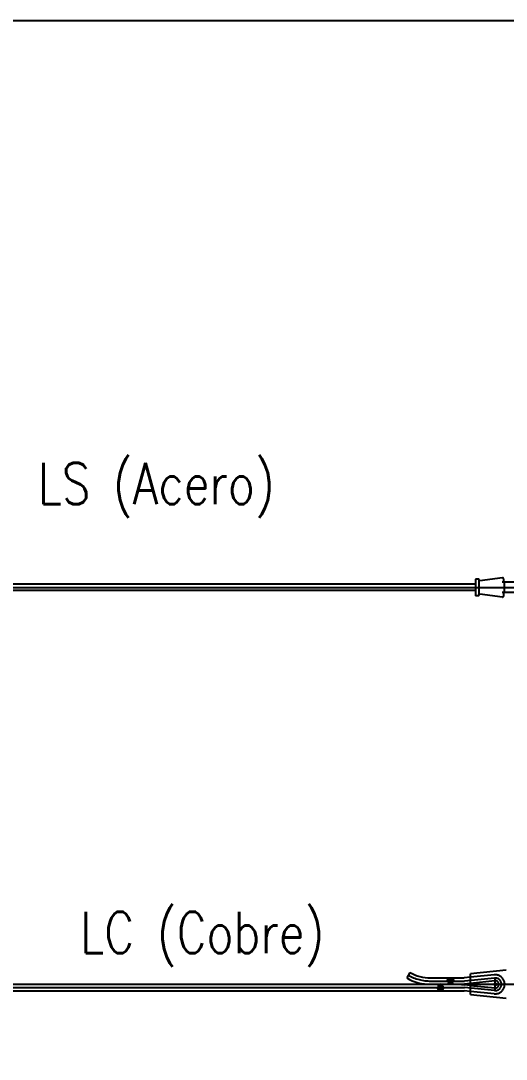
# Model space of a CAD drawing. Header units: millimetres. Extents: x -37020 to 35906, y -101 to 52234.
# Drawn here: x -28.489 to -27.317, y 232.815 to 235.326 of the extents above; entities that cross this region are included whole.
import ezdxf

# ---------------------------------------------------------------- set-up
doc = ezdxf.new("R2010")
doc.units = ezdxf.units.MM
doc.header["$PDMODE"] = 35
doc.header["$PDSIZE"] = 1
for name, pattern in [('CENTER', [50.8, 31.75, -6.35, 6.35, -6.35]), ('CENTER2', [28.575, 19.05, -3.175, 3.175, -3.175]), ('HIDDEN', [9.525, 6.35, -3.175])]:
    doc.linetypes.add(name, pattern=pattern)
for name, color, linetype in [('0-MORDAZA', 140, 'Continuous'), ('0_EJES', 1, 'CENTER2'), ('GE-Cotas', 1, 'Continuous'), ('M0_EQUIPOS', 2, 'Continuous'), ('M_DIM', 1, 'Continuous')]:
    doc.layers.add(name, color=color, linetype=linetype)
doc.styles.add('Romans', font='romans.shx', dxfattribs={"width": 0.8})
doc.styles.add('STYLE-MSF', font='simplex.shx', dxfattribs={"width": 0.8})
doc.dimstyles.new('COTAS GENERAL', dxfattribs={"dimscale": 0.1, "dimtxt": 2.5, "dimasz": 2.5, "dimexe": 1, "dimexo": 1, "dimgap": 1.25, "dimtad": 1, "dimzin": 1, "dimdsep": 46, "dimtxsty": 'Romans', "dimcen": 1, "dimclrd": 2, "dimclre": 1, "dimclrt": 3, "dimaunit": 1, "dimadec": 3, "dimazin": 0, "dimtfac": 1, "dimtix": 1, "dimtmove": 0, "dimatfit": 0, "dimfxl": 1, "dimtolj": 1, "dimarcsym": 0})

# ---------------------------------------------------------------- blocks, each defined once
blk = doc.blocks.new('A$C2CA53E54')
h = blk.add_hatch(color=40)
edge = h.paths.add_edge_path()
edge.add_arc((0, 0), 7.75, 179.3311, 360.6689)
edge.add_arc((7.4, 0.1), 0.38, 0.6689, 63)
edge.add_line((7.5, 0.4), (4.1, 2.2))
edge.add_arc((4.3, 2.5), 0.38, 141, 243, ccw=False)
edge.add_line((4, 2.8), (5.6, 4.8))
edge.add_arc((5.3, 5.1), 0.38, 321, 403.5576)
edge.add_arc((0, 0), 7.75, 43.5576, 136.4424)
edge.add_arc((-5.3, 5.1), 0.38, 136.4424, 219)
edge.add_line((-5.6, 4.8), (-4, 2.8))
edge.add_arc((-4.3, 2.5), 0.38, -63, 39, ccw=False)
edge.add_line((-4.1, 2.2), (-7.5, 0.4))
edge.add_arc((-7.4, 0.1), 0.38, 117, 179.3311)
at = {"layer": '0-MORDAZA', "color": 7}
for p, q in [((-7.5, 0.4), (-4.1, 2.2)), ((-4, 2.8), (-5.6, 4.8)), ((4, 2.8), (5.6, 4.8)), ((7.5, 0.4), (4.1, 2.2))]:
    blk.add_line(p, q, dxfattribs=at)
blk.add_lwpolyline([(5.6, 5.3, 0.429039), (-5.6, 5.3)], format="xyb", dxfattribs=at)
for centre, radius, start, end in [((-7.4, 0.1), 0.38, 117, 179.3311), ((0, 0), 7.75, 179.3311, 0.6689), ((-5.3, 5.1), 0.38, 136.4424, 219), ((-4.3, 2.5), 0.38, 297, 39), ((4.3, 2.5), 0.38, 141, 243), ((5.3, 5.1), 0.38, 321, 43.5576), ((7.4, 0.1), 0.38, 0.6689, 63)]:
    blk.add_arc(centre, radius, start, end, dxfattribs=at)
blk = doc.blocks.new('*D346')
at = {"layer": 'Defpoints', "color": 0, "transparency": 16777216}
for p in [(-29.6418, 233.1381), (-30.76, 232.9881), (-22.8805, 227.7881)]:
    blk.add_point(p, dxfattribs=at)
at = {"layer": 'GE-Cotas', "color": 1, "lineweight": -2, "transparency": 16777216}
for p, q in [((-30.0418, 232.9881), (-29.8418, 233.1381)), ((-29.8418, 233.1381), (-28.8742, 233.1381)), ((-30.71, 232.9881), (-30.0418, 232.9881))]:
    blk.add_line(p, q, dxfattribs=at)
at = {"layer": 'GE-Cotas', "color": 3, "linetype": 'Continuous', "transparency": 16777216, "insert": (-29.2267, 233.2631), "char_height": 0.125, "attachment_point": 5, "style": 'Romans'}
blk.add_mtext('\\A1;{\\Fsimplex|c0;+ ~}5200', dxfattribs=at)
blk = doc.blocks.new('*D352')
at = {"layer": 'Defpoints', "color": 0, "transparency": 16777216}
for p in [(-29.5751, 234.2131), (-30.6368, 233.9556), (-22.8805, 228.1558)]:
    blk.add_point(p, dxfattribs=at)
at = {"layer": 'GE-Cotas', "color": 1, "lineweight": -2, "transparency": 16777216}
for p, q in [((-29.9751, 233.9556), (-29.7751, 234.2131)), ((-29.7751, 234.2131), (-28.8075, 234.2131)), ((-30.5868, 233.9556), (-29.9751, 233.9556))]:
    blk.add_line(p, q, dxfattribs=at)
at = {"layer": 'GE-Cotas', "color": 3, "linetype": 'Continuous', "transparency": 16777216, "insert": (-29.1601, 234.3381), "char_height": 0.125, "attachment_point": 5, "style": 'Romans'}
blk.add_mtext('\\A1;{\\Fsimplex|c0;+ ~}5800', dxfattribs=at)

msp = doc.modelspace()

# ---------------------------------------------------------------- linework, layer by layer
at = {"color": 4}
msp.add_line((-23.6871, 235.3259), (-30.9668, 235.3259), dxfattribs=at)
at = {"color": 40}
for p, q in [((-27.5493, 233.0247), (-27.557, 233.0113)), ((-27.4993, 233.0113), (-27.418, 233.0113)), ((-27.4032, 233.0128), (-27.418, 233.0113)), ((-30.9474, 232.9958), (-27.4319, 232.9958)), ((-30.9474, 232.9803), (-27.418, 232.9803)), ((-27.4319, 232.9958), (-27.4172, 232.9973)), ((-27.4319, 232.9958), (-27.4172, 232.9943)), ((-27.4032, 232.9788), (-27.418, 232.9803))]:
    msp.add_line(p, q, dxfattribs=at)
for radius in [0.1, 0.1155]:
    msp.add_arc((-27.4993, 233.1113), radius, 240, 270, dxfattribs=at)
at = {"layer": '0_EJES', "linetype": 'CENTER'}
for p, q in [((-30.9474, 233.9556), (-26.4352, 233.9556)), ((-27.4993, 233.0036), (-27.4176, 233.0036)), ((-27.3447, 233.0109), (-27.4176, 233.0036)), ((-30.9474, 232.9958), (-26.4352, 232.9958)), ((-30.9474, 232.9881), (-27.4176, 232.9881)), ((-27.4319, 232.9958), (-26.4441, 232.9958)), ((-27.3447, 232.9807), (-27.4176, 232.9881))]:
    msp.add_line(p, q, dxfattribs=at)
at = {"layer": '0_EJES', "color": 1, "linetype": 'CENTER'}
msp.add_line((-27.3432, 232.9834), (-27.3432, 233.0082), dxfattribs=at)
at = {"layer": '0_EJES', "linetype": 'CENTER'}
msp.add_arc((-27.4993, 233.1113), 0.1077, 240, 270, dxfattribs=at)
at = {"layer": '0_EJES', "color": 1, "linetype": 'CENTER'}
msp.add_arc((-27.3432, 232.9958), 0.0152, 264.2238, 95.7762, dxfattribs=at)
at = {"layer": 'M0_EQUIPOS', "color": 1}
for p, q in [((-27.326, 233.9791), (-27.3805, 233.9716)), ((-27.3907, 233.9756), (-27.3907, 233.9356)), ((-27.3837, 233.9756), (-27.3907, 233.9756)), ((-27.3827, 233.9746), (-27.3827, 233.9366)), ((-27.29, 233.9681), (-27.3266, 233.9681)), ((-27.3226, 233.9681), (-27.3226, 233.9762)), ((-27.3837, 233.9356), (-27.3907, 233.9356)), ((-27.326, 233.932), (-27.3805, 233.9396)), ((-27.29, 233.9431), (-27.3266, 233.9431)), ((-27.3226, 233.935), (-27.3226, 233.9431)), ((-27.3167, 233.0296), (-27.4032, 233.0208)), ((-27.4172, 232.9973), (-27.4032, 232.9987)), ((-27.4032, 232.9708), (-27.4032, 233.0208)), ((-27.4172, 232.9973), (-27.4172, 232.9943)), ((-27.4032, 232.9929), (-27.4172, 232.9943)), ((-27.4032, 232.9708), (-27.3167, 232.9621))]:
    msp.add_line(p, q, dxfattribs=at)
at = {"layer": 'M0_EQUIPOS', "color": 160}
for p, q in [((-27.3907, 233.9631), (-30.9474, 233.9631)), ((-27.3907, 233.9481), (-30.9474, 233.9481))]:
    msp.add_line(p, q, dxfattribs=at)
at = {"layer": 'M0_EQUIPOS', "color": 1, "linetype": 'HIDDEN'}
for p, q in [((-27.3207, 233.9431), (-27.3207, 233.9681)), ((-27.3455, 233.0187), (-27.4032, 233.0128)), ((-27.4032, 232.9987), (-27.3441, 233.0048)), ((-27.4032, 232.9929), (-27.3441, 232.9869)), ((-27.3455, 232.973), (-27.4032, 232.9788))]:
    msp.add_line(p, q, dxfattribs=at)
at = {"layer": 'M0_EQUIPOS', "color": 1}
msp.add_circle((-27.3432, 232.9958), 0.003, dxfattribs=at)
for centre, radius, start, end in [((-27.3256, 233.9762), 0.003, 360, 97.8889), ((-27.3837, 233.9746), 0.001, 360, 90), ((-27.3807, 233.9736), 0.002, 180, 275.5), ((-27.3837, 233.9366), 0.001, 270, 360), ((-27.3807, 233.9376), 0.002, 84.5, 180), ((-27.3256, 233.935), 0.003, 262.111, 360)]:
    msp.add_arc(centre, radius, start, end, dxfattribs=at)
at = {"layer": 'M0_EQUIPOS', "color": 1, "linetype": 'HIDDEN'}
for radius, start, end in [(0.023, 264.2238, 95.7762), (0.009, 264.177, 95.823)]:
    msp.add_arc((-27.3432, 232.9958), radius, start, end, dxfattribs=at)

# ---------------------------------------------------------------- block references
at = {"xscale": -0.001, "yscale": 0.001, "zscale": 0.001, "rotation": 180.0000000000001}
msp.add_blockref('A$C2CA53E54', (-27.4513, 233.0036), dxfattribs=at)
at = {"xscale": 0.001, "yscale": 0.001, "zscale": 0.001}
msp.add_blockref('A$C2CA53E54', (-27.4754, 232.9881), dxfattribs=at)

# ---------------------------------------------------------------- texts
at = {"layer": 'M_DIM', "color": 3, "style": 'STYLE-MSF', "width": 0.8}
for s, p in [('LS (Acero)', (-28.4484, 234.1568)), ('LC (Cobre)', (-28.3457, 233.0711))]:
    msp.add_text(s, height=0.1, dxfattribs=at).set_placement(p)

# ---------------------------------------------------------------- dimensions: what is measured, and where the dimension line sits
at = {"layer": 'GE-Cotas'}
for feature_location, offset, origin, picture, middle in [((-30.6368, 233.9556), (1.0617, 0.2575), (-22.8805, 228.1558), '*D352', (-29.1601, 234.3381)), ((-30.76, 232.9881), (1.1183, 0.1501), (-22.8805, 227.7881), '*D346', (-29.2267, 233.2631))]:
    dim = msp.add_ordinate_dim(feature_location=feature_location, offset=offset, dtype=0, origin=origin, text='{\\Fsimplex|c0;+ ~}<>', dimstyle='COTAS GENERAL', override={"dimscale": 0.05, "dimasz": 2, "dimdec": 0, "dimlfac": 1000, "dimdsep": 44}, dxfattribs=at)
    dim.commit()
    dim.dimension.update_dxf_attribs({"geometry": picture, "text_midpoint": middle})

doc.saveas('drawing.dxf')
